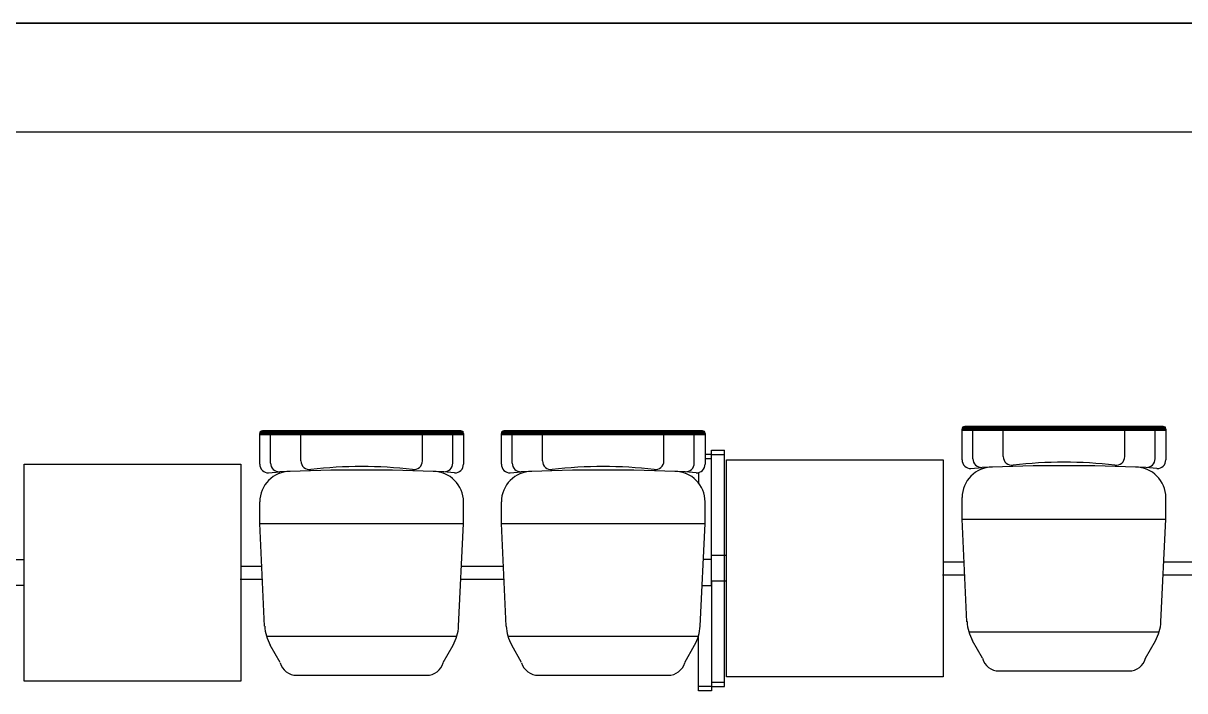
# Model space of a CAD drawing. Header units: inches. Extents: x 484217 to 497210, y -26946 to -21493.
# Drawn here: x 492546.6 to 492667.1, y -23408.4 to -23339.1 of the extents above; entities that cross this region are included whole.
import ezdxf

# ---------------------------------------------------------------- set-up
doc = ezdxf.new("R2010")
doc.units = ezdxf.units.IN
doc.header["$LTSCALE"] = 20
doc.header["$MEASUREMENT"] = 0
doc.layers.add('I-WALL-FULL', color=5, linetype='Continuous')

msp = doc.modelspace()

# ---------------------------------------------------------------- linework, layer by layer
for p, q in [((492367.1, -23339.1, 4.55), (492870.73, -23339.1, 6.93)), ((492367.1, -23350.35, 6.93), (492870.73, -23350.35, 6.93))]:
    msp.add_line(p, q)
at = {"color": 7, "linetype": 'Continuous'}
for p, q in [((492664.91, -23380.95, 3.81), (492644.3, -23380.95, 3.81)), ((492592.01, -23381.4, 3.81), (492571.4, -23381.4, 3.81)), ((492617.09, -23381.4, 3.81), (492596.48, -23381.4, 3.81)), ((492545.13, -23394.76, 3.81), (492546.68, -23394.76, 3.81)), ((492569.18, -23395.43, 3.81), (492571.34, -23395.43, 3.81)), ((492592.07, -23395.43, 3.81), (492596.42, -23395.43, 3.81)), ((492618.03, -23394.76, 3.81), (492617.18, -23394.76, 3.81)), ((492618.03, -23394.31, 3.81), (492619.58, -23394.31, 3.81)), ((492618.03, -23397.01, 3.81), (492618.03, -23394.31, 3.81)), ((492618.03, -23397.46, 3.81), (492618.03, -23394.76, 3.81)), ((492642.08, -23394.98, 3.81), (492644.24, -23394.98, 3.81)), ((492664.97, -23394.98, 3.81), (492669.32, -23394.98, 3.81)), ((492642.01, -23396.33, 3.81), (492644.31, -23396.33, 3.81)), ((492664.9, -23396.33, 3.81), (492669.39, -23396.33, 3.81)), ((492546.68, -23397.46, 3.81), (492545.13, -23397.46, 3.81)), ((492569.11, -23396.78, 3.81), (492571.41, -23396.78, 3.81)), ((492592, -23396.78, 3.81), (492596.49, -23396.78, 3.81)), ((492617.05, -23397.46, 3.81), (492618.03, -23397.46, 3.81)), ((492619.58, -23397.01, 3.81), (492618.03, -23397.01, 3.81))]:
    msp.add_line(p, q, dxfattribs=at)
at = {"linetype": 'Continuous'}
for p, q in [((492571.13, -23384.85, 3.81), (492571.13, -23381.67, 3.81)), ((492572.26, -23384.74, 3.81), (492572.26, -23381.85, 3.81)), ((492575.41, -23384.52, 3.81), (492575.41, -23381.85, 3.81)), ((492588.01, -23384.52, 3.81), (492588.01, -23381.85, 3.81)), ((492591.16, -23384.74, 3.81), (492591.16, -23381.85, 3.81)), ((492592.28, -23381.67, 3.81), (492592.28, -23384.85, 3.81)), ((492596.21, -23384.85, 3.81), (492596.21, -23381.67, 3.81)), ((492597.33, -23384.74, 3.81), (492597.33, -23381.85, 3.81)), ((492600.48, -23384.52, 3.81), (492600.48, -23381.85, 3.81)), ((492613.08, -23384.52, 3.81), (492613.08, -23381.85, 3.81)), ((492616.23, -23384.74, 3.81), (492616.23, -23381.85, 3.81)), ((492617.36, -23381.67, 3.81), (492617.36, -23384.85, 3.81)), ((492644.03, -23384.4, 3.81), (492644.03, -23381.22, 3.81)), ((492645.16, -23384.29, 3.81), (492645.16, -23381.4, 3.81)), ((492648.31, -23384.07, 3.81), (492648.31, -23381.4, 3.81)), ((492660.91, -23384.07, 3.81), (492660.91, -23381.4, 3.81)), ((492664.06, -23384.29, 3.81), (492664.06, -23381.4, 3.81)), ((492665.18, -23381.22, 3.81), (492665.18, -23384.4, 3.81)), ((492572.05, -23385.75, 3.81), (492573.2, -23385.64, 3.81)), ((492591.36, -23385.75, 3.81), (492590.22, -23385.64, 3.81)), ((492597.13, -23385.75, 3.81), (492598.27, -23385.64, 3.81)), ((492616.44, -23385.75, 3.81), (492615.29, -23385.64, 3.81)), ((492644.95, -23385.3, 3.81), (492646.1, -23385.19, 3.81)), ((492664.26, -23385.3, 3.81), (492663.12, -23385.19, 3.81)), ((492571.13, -23391.01, 3.81), (492571.13, -23388.76, 3.81)), ((492592.28, -23391.01, 3.81), (492592.28, -23388.76, 3.81)), ((492596.21, -23391.01, 3.81), (492596.21, -23388.76, 3.81)), ((492617.36, -23391.01, 3.81), (492617.36, -23388.76, 3.81)), ((492644.03, -23390.56, 3.81), (492644.03, -23388.31, 3.81)), ((492665.18, -23390.56, 3.81), (492665.18, -23388.31, 3.81)), ((492644.03, -23390.56, 3.81), (492665.18, -23390.56, 3.81)), ((492644.54, -23401.2, 3.81), (492644.03, -23390.56, 3.81)), ((492664.67, -23401.2, 3.81), (492665.18, -23390.56, 3.81)), ((492571.13, -23391.01, 3.81), (492592.28, -23391.01, 3.81)), ((492571.64, -23401.65, 3.81), (492571.13, -23391.01, 3.81)), ((492591.77, -23401.65, 3.81), (492592.28, -23391.01, 3.81)), ((492596.21, -23391.01, 3.81), (492617.36, -23391.01, 3.81)), ((492596.72, -23401.65, 3.81), (492596.21, -23391.01, 3.81)), ((492616.85, -23401.65, 3.81), (492617.36, -23391.01, 3.81)), ((492571.82, -23402.71, 3.81), (492591.59, -23402.71, 3.81)), ((492596.9, -23402.71, 3.81), (492616.67, -23402.71, 3.81)), ((492644.72, -23402.26, 3.81), (492664.49, -23402.26, 3.81)), ((492573.24, -23405.45, 3.81), (492572.22, -23403.64, 3.81)), ((492590.18, -23405.45, 3.81), (492591.2, -23403.64, 3.81)), ((492598.31, -23405.45, 3.81), (492597.29, -23403.64, 3.81)), ((492615.25, -23405.45, 3.81), (492616.27, -23403.64, 3.81)), ((492646.14, -23405, 3.81), (492645.12, -23403.19, 3.81)), ((492663.08, -23405, 3.81), (492664.1, -23403.19, 3.81)), ((492647.87, -23406.31, 3.81), (492661.35, -23406.31, 3.81)), ((492574.97, -23406.76, 3.81), (492588.45, -23406.76, 3.81)), ((492600.04, -23406.76, 3.81), (492613.52, -23406.76, 3.81))]:
    msp.add_line(p, q, dxfattribs=at)
at = {"color": 7}
for p, q in [((492618.03, -23394.31, 3.81), (492618.03, -23383.4, 3.81)), ((492618.03, -23383.4, 3.81), (492619.38, -23383.4, 3.81)), ((492619.38, -23407.92, 3.81), (492619.38, -23383.4, 3.81)), ((492618.03, -23383.85, 3.81), (492617.36, -23383.85, 3.81)), ((492618.03, -23384.3, 3.81), (492617.36, -23384.3, 3.81)), ((492618.03, -23394.76, 3.81), (492618.03, -23383.85, 3.81)), ((492618.03, -23383.85, 3.81), (492619.38, -23383.85, 3.81)), ((492616.68, -23385.72, 3.81), (492616.68, -23386.81, 3.81)), ((492618.03, -23397.01, 3.81), (492618.03, -23407.92, 3.81)), ((492618.03, -23397.46, 3.81), (492618.03, -23408.37, 3.81)), ((492616.68, -23408.37, 3.81), (492616.68, -23402.65, 3.81)), ((492618.03, -23407.47, 3.81), (492619.38, -23407.47, 3.81)), ((492618.03, -23407.92, 3.81), (492616.68, -23407.92, 3.81)), ((492618.03, -23408.37, 3.81), (492616.68, -23408.37, 3.81)), ((492618.03, -23407.92, 3.81), (492619.38, -23407.92, 3.81))]:
    msp.add_line(p, q, dxfattribs=at)
at = {"color": 0, "linetype": 'Continuous'}
for p, q in [((492619.58, -23384.41, 3.81), (492642.08, -23384.41, 3.81)), ((492619.58, -23406.91, 3.81), (492619.58, -23384.41, 3.81)), ((492642.08, -23384.41, 3.81), (492642.08, -23406.91, 3.81)), ((492546.68, -23384.86, 3.81), (492569.18, -23384.86, 3.81)), ((492546.68, -23407.36, 3.81), (492546.68, -23384.86, 3.81)), ((492569.18, -23384.86, 3.81), (492569.18, -23407.36, 3.81)), ((492569.18, -23407.36, 3.81), (492546.68, -23407.36, 3.81)), ((492642.08, -23406.91, 3.81), (492619.58, -23406.91, 3.81))]:
    msp.add_line(p, q, dxfattribs=at)
at = {"color": 7, "linetype": 'Continuous', "const_width": 0.45, "elevation": 3.81}
for points in [[(492665.18, -23381.18), (492644.03, -23381.18)], [(492592.28, -23381.63), (492571.13, -23381.63)], [(492617.36, -23381.63), (492596.21, -23381.63)]]:
    msp.add_lwpolyline(points, dxfattribs=at)
at = {"linetype": 'Continuous'}
for centre, radius, start, end in [((492644.3, -23381.22, 3.81), 0.27, 90, 180), ((492664.91, -23381.22, 3.81), 0.27, 0, 90), ((492571.4, -23381.67, 3.81), 0.27, 90, 180), ((492592.01, -23381.67, 3.81), 0.27, 0, 90), ((492596.48, -23381.67, 3.81), 0.27, 90, 180), ((492617.09, -23381.67, 3.81), 0.27, 0, 90), ((492576.31, -23384.52, 3.81), 0.9, 180, 276.8576), ((492587.11, -23384.52, 3.81), 0.9, 263.1424, 0), ((492601.38, -23384.52, 3.81), 0.9, 180, 276.8576), ((492612.18, -23384.52, 3.81), 0.9, 263.1424, 0), ((492644.93, -23384.4, 3.81), 0.9, 180, 271.3354), ((492646.06, -23384.29, 3.81), 0.9, 180, 272.4844), ((492649.21, -23384.07, 3.81), 0.9, 180, 276.8576), ((492654.61, -23428.97, 3.81), 44.32, 83.1424, 96.8576), ((492660.01, -23384.07, 3.81), 0.9, 263.1424, 0), ((492663.16, -23384.29, 3.81), 0.9, 267.5156, 0), ((492664.28, -23384.4, 3.81), 0.9, 268.6646, 0), ((492572.03, -23384.85, 3.81), 0.9, 180, 271.3354), ((492574.28, -23388.76, 3.81), 3.15, 90, 180), ((492573.16, -23384.74, 3.81), 0.9, 180, 272.4844), ((492581.71, -23581.8, 3.81), 196.34, 87.5156, 92.4844), ((492581.71, -23429.42, 3.81), 44.32, 83.1424, 96.8576), ((492589.13, -23388.76, 3.81), 3.15, 0, 90), ((492590.26, -23384.74, 3.81), 0.9, 267.5156, 0), ((492591.38, -23384.85, 3.81), 0.9, 268.6646, 0), ((492597.11, -23384.85, 3.81), 0.9, 180, 271.3354), ((492599.36, -23388.76, 3.81), 3.15, 90, 180), ((492598.23, -23384.74, 3.81), 0.9, 180, 272.4844), ((492606.78, -23581.8, 3.81), 196.34, 87.5156, 92.4844), ((492606.78, -23429.42, 3.81), 44.32, 83.1424, 96.8576), ((492614.21, -23388.76, 3.81), 3.15, 0, 90), ((492615.33, -23384.74, 3.81), 0.9, 267.5156, 0), ((492616.46, -23384.85, 3.81), 0.9, 268.6646, 0), ((492647.18, -23388.31, 3.81), 3.15, 90, 180), ((492654.61, -23581.35, 3.81), 196.34, 87.5156, 92.4844), ((492662.03, -23388.31, 3.81), 3.15, 0, 90), ((492649.04, -23400.98, 3.81), 4.5, 182.7525, 209.356), ((492660.18, -23400.98, 3.81), 4.5, 330.644, 357.2475), ((492576.14, -23401.43, 3.81), 4.5, 182.7525, 209.356), ((492587.28, -23401.43, 3.81), 4.5, 330.644, 357.2475), ((492601.21, -23401.43, 3.81), 4.5, 182.7525, 209.356), ((492612.35, -23401.43, 3.81), 4.5, 330.644, 357.2475), ((492647.87, -23404.51, 3.81), 1.8, 195.8192, 270), ((492661.35, -23404.51, 3.81), 1.8, 270, 344.1808), ((492574.97, -23404.96, 3.81), 1.8, 195.8192, 270), ((492588.45, -23404.96, 3.81), 1.8, 270, 344.1808), ((492600.04, -23404.96, 3.81), 1.8, 195.8192, 270), ((492613.52, -23404.96, 3.81), 1.8, 270, 344.1808)]:
    msp.add_arc(centre, radius, start, end, dxfattribs=at)
at = {"layer": 'I-WALL-FULL'}
for p, q in [((492605.19, -23339.1, 6.93), (492367.1, -23339.1, 6.93)), ((492734.12, -23339.1, 6.93), (492367.1, -23339.1, 6.93)), ((492367.1, -23350.35, 6.93), (493000.54, -23350.35, 6.93))]:
    msp.add_line(p, q, dxfattribs=at)

doc.saveas('drawing.dxf')
